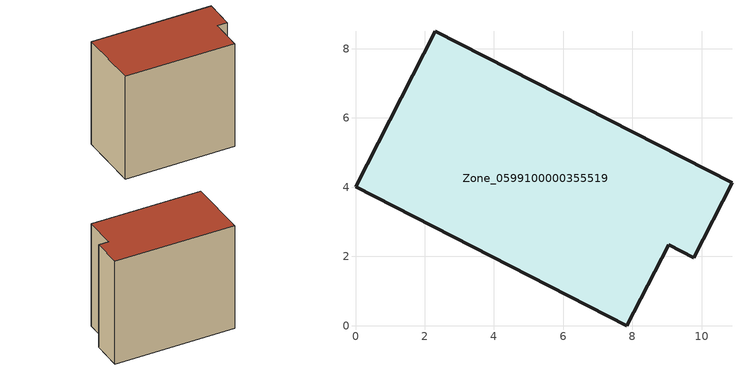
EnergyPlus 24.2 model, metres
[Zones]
Zone_0599100000355519
 floor ground (C_G): 0,4.01 2.3,8.5 10.88,4.12 9.77,1.96 9.05,2.33 7.84,0 z3.7
 wall outside (C_F): 2.3,8.5 0,4.01 7.84,0 9.05,2.33 9.77,1.96 10.88,4.12 2.3,8.5 z3.7:12.44
 roof outside (C_R): 10.88,4.12 2.3,8.5 0,4.01 7.84,0 9.05,2.33 9.77,1.96 z12.44
[BUILDING]
Pand.0599100000355519: North Axis=0; Terrain=City; Loads Convergence Tolerance Value=0.04; Temperature Convergence Tolerance Value=0.4; Solar Distribution=FullExterior; Maximum Number of Warmup Days=25; Minimum Number of Warmup Days=1
[Site:Location]
Rotterdam.The.Hague.AP_ZH_NLD Design_Conditions: Latitude=51.96; Longitude=4.45; Time Zone=1; Elevation=-4.5
[SITE:GROUNDTEMPERATURE:BUILDINGSURFACE]
18, 18, 18, 18, 18, 18, 18, 18, 18, 18, 18, 18
[MATERIAL] Thermal Absorptance=0.9; Solar Absorptance=0.7; Visible Absorptance=0.7
Name | Roughness | Thickness | Conductivity | Density | Specific Heat
G.TC.1992-2005 | MediumSmooth | 0.15 | 0.06 | 540 | 1210
F.TC.1992-2005 | Rough | 0.3 | 0.12 | 1920 | 840
R.TC.1992-2005 | MediumRough | 0.2 | 0.08 | 1500 | 1000
[CONSTRUCTION]
C_G: G.TC.1992-2005
C_F: F.TC.1992-2005
C_R: R.TC.1992-2005
[ZONE]
Zone_0599100000355519: Type=1; Multiplier=1; Ceiling Height=Autocalculate; Volume=Autocalculate; Floor Area=autocalculate; Part of Total Floor Area=Yes
[ZONEINFILTRATION:DESIGNFLOWRATE]
Infil_Zone_0599100000355519: Zone or ZoneList or Space or SpaceList=Zone_0599100000355519; Schedule=AlwaysOn; Design Flow Rate Calculation Method=Flow/Area; Flow Rate per Floor Area=0.0015; Constant Term Coefficient=1; Temperature Term Coefficient=0; Velocity Term Coefficient=0; Velocity Squared Term Coefficient=0
[HVACTEMPLATE:ZONE:IDEALLOADSAIRSYSTEM]
Zone_0599100000355519: Maximum Heating Supply Air Temperature=50; Minimum Cooling Supply Air Temperature=13; Maximum Heating Supply Air Humidity Ratio=0.0156; Minimum Cooling Supply Air Humidity Ratio=0.0077; Heating Limit=NoLimit; Cooling Limit=NoLimit; Dehumidification Control Type=ConstantSensibleHeatRatio; Cooling Sensible Heat Ratio=0.7; Dehumidification Setpoint=60; Humidification Control Type=None; Humidification Setpoint=30; Outdoor Air Method=None; Outdoor Air Flow Rate per Person=0.00944; Outdoor Air Flow Rate per Zone Floor Area=0; Outdoor Air Flow Rate per Zone=0; Demand Controlled Ventilation Type=None; Outdoor Air Economizer Type=NoEconomizer; Heat Recovery Type=None; Sensible Heat Recovery Effectiveness=0.7; Latent Heat Recovery Effectiveness=0.65
[ZONECONTROL:THERMOSTAT]
ThermostatControl_Zone_0599100000355519: Zone or ZoneList=Zone_0599100000355519; Control Type Schedule=DualSetpointControlType; Control 1=Thermostat_Zone_0599100000355519; Temperature Difference Between Cutout And Setpoint=0
[THERMOSTATSETPOINT:DUALSETPOINT]
Thermostat_Zone_0599100000355519: Heating Setpoint Temperature Schedule=HeatingSetpoint_Zone_0599100000355519; Cooling Setpoint Temperature Schedule=CoolingSetpoint_Zone_0599100000355519
[SCHEDULE:COMPACT]
HeatingSetpoint_Zone_0599100000355519: Through: 12/31, For: AllDays, Until: 24:00, 21
CoolingSetpoint_Zone_0599100000355519: Through: 12/31, For: AllDays, Until: 24:00, 24
DualSetpointControlType: Through: 12/31, For: AllDays, Until: 24:00, 4
AlwaysOn: Through: 12/31, For: AllDays, Until: 24:00, 1
